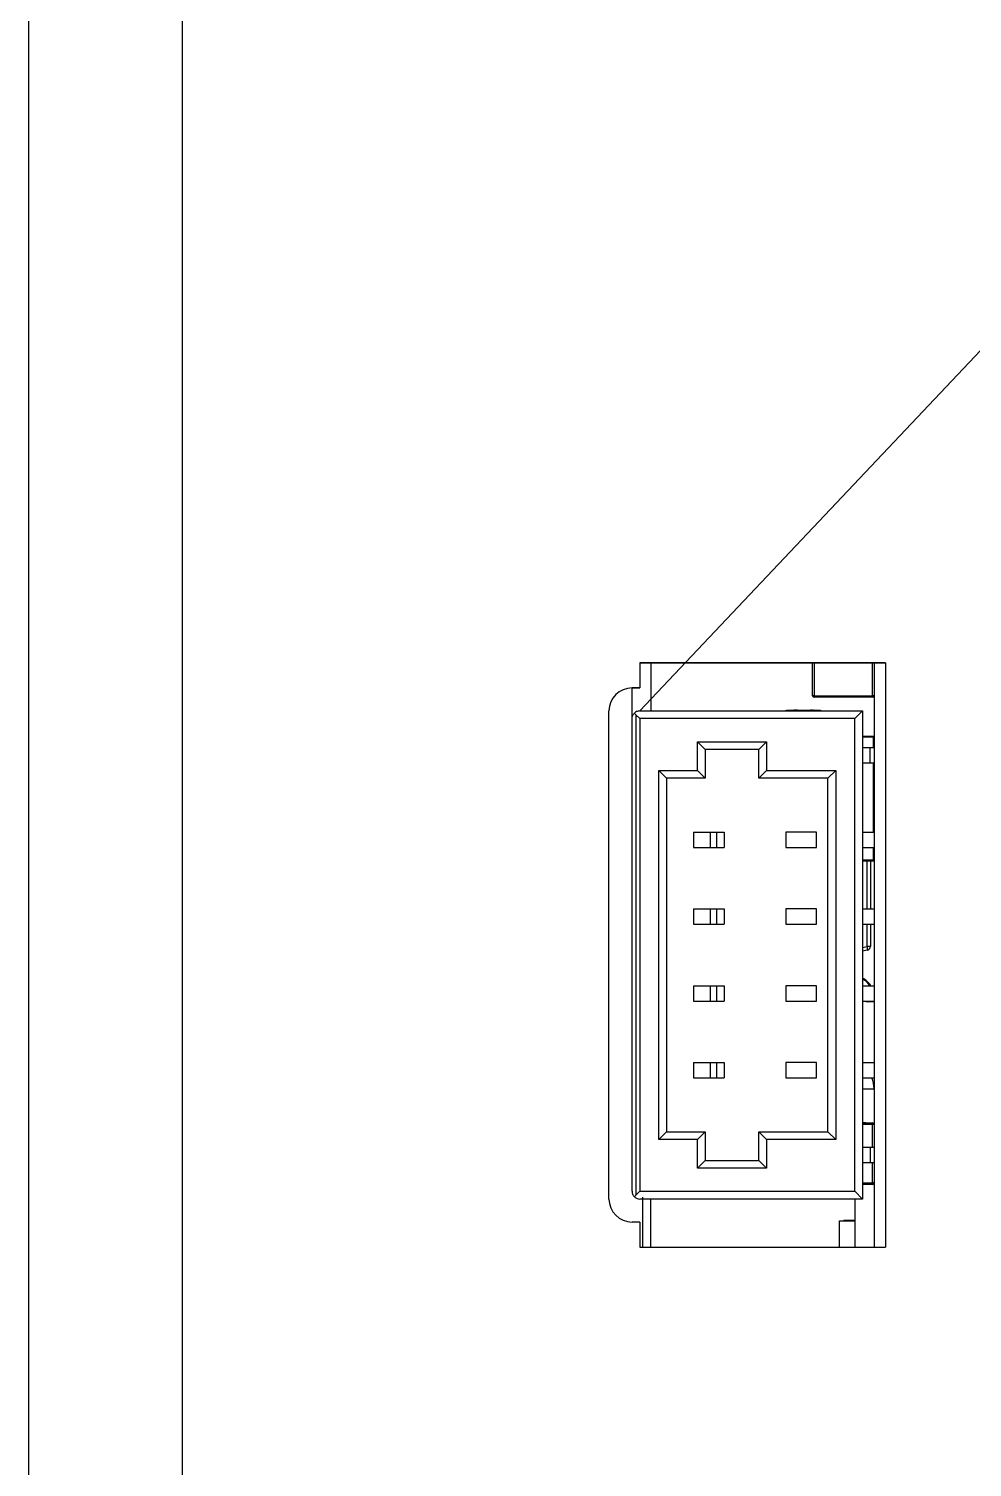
# Model space of a CAD drawing. Header units: millimetres. Extents: x 318 to 879, y 422 to 911.
# Drawn here: x 766.79 to 791.35, y 697.59 to 735.02 of the extents above; entities that cross this region are included whole.
import ezdxf

# ---------------------------------------------------------------- set-up
doc = ezdxf.new("R2010")
doc.units = ezdxf.units.MM

msp = doc.modelspace()

# ---------------------------------------------------------------- linework, layer by layer
at = {"color": 7, "linetype": 'Continuous', "lineweight": 30, "true_color": 0xffffff}
for p, q in [((766.792, 526.447), (766.792, 774.242)), ((770.792, 526.447), (770.792, 774.242)), ((782.692, 718.521), (782.692, 717.871)), ((789.092, 718.521), (782.692, 718.521)), ((789.092, 718.521), (782.692, 718.521)), ((782.692, 718.521), (782.692, 717.871)), ((782.692, 718.521), (789.092, 718.521)), ((782.692, 718.521), (782.692, 718.521)), ((782.992, 717.271), (782.992, 718.521)), ((787.192, 717.667), (787.192, 718.521)), ((788.792, 718.521), (788.792, 703.321)), ((788.792, 718.521), (788.792, 703.321)), ((789.092, 718.521), (789.092, 703.321)), ((789.092, 718.521), (789.092, 703.321)), ((789.092, 718.521), (789.092, 718.521)), ((782.492, 717.871), (782.692, 717.871)), ((782.492, 717.108), (782.492, 717.871)), ((782.492, 717.871), (782.692, 717.871)), ((782.692, 717.871), (782.492, 717.871)), ((782.492, 717.871), (782.492, 717.871)), ((782.692, 717.871), (782.692, 717.871)), ((787.232, 717.667), (787.192, 717.667)), ((787.232, 717.667), (788.752, 717.667)), ((787.232, 717.667), (787.232, 717.627)), ((788.752, 717.627), (787.232, 717.627)), ((788.752, 717.627), (788.752, 717.667)), ((788.792, 717.667), (788.752, 717.667)), ((781.892, 704.571), (781.892, 717.271)), ((781.892, 704.571), (781.892, 717.271)), ((782.692, 717.271), (788.492, 717.271)), ((782.692, 717.271), (782.692, 717.271)), ((786.498, 717.291), (786.498, 717.271)), ((786.573, 717.291), (786.573, 717.271)), ((786.595, 717.291), (786.598, 717.291)), ((786.654, 717.291), (786.654, 717.271)), ((786.711, 717.291), (786.747, 717.291)), ((786.747, 717.291), (786.747, 717.271)), ((786.799, 717.291), (786.854, 717.291)), ((786.799, 717.291), (786.809, 717.291)), ((786.815, 717.291), (786.842, 717.291)), ((786.943, 717.291), (787.013, 717.291)), ((786.966, 717.291), (786.966, 717.271)), ((787.176, 717.291), (787.176, 717.271)), ((787.213, 717.291), (787.227, 717.291)), ((787.213, 717.291), (787.224, 717.291)), ((787.233, 717.291), (787.218, 717.291)), ((787.223, 717.291), (787.23, 717.291)), ((787.269, 717.291), (787.269, 717.271)), ((787.284, 717.291), (787.282, 717.291)), ((787.284, 717.291), (787.307, 717.291)), ((787.4, 717.291), (787.4, 717.271)), ((788.292, 717.071), (788.492, 717.271)), ((788.292, 717.071), (788.492, 717.271)), ((788.492, 717.271), (788.492, 704.571)), ((782.492, 704.771), (782.492, 717.071)), ((782.592, 717.171), (782.592, 704.671)), ((782.592, 717.171), (782.692, 717.071)), ((782.692, 717.071), (782.692, 704.771)), ((782.692, 717.071), (782.692, 704.771)), ((788.292, 717.071), (782.692, 717.071)), ((782.692, 717.071), (782.692, 704.771)), ((788.292, 717.071), (782.692, 717.071)), ((788.292, 704.771), (788.292, 717.071)), ((788.292, 704.771), (788.292, 717.071)), ((784.192, 716.471), (785.992, 716.471)), ((784.192, 715.721), (784.192, 716.471)), ((784.392, 716.271), (784.192, 716.471)), ((785.792, 716.271), (785.992, 716.471)), ((785.992, 716.471), (785.992, 715.721)), ((788.492, 716.615), (788.792, 716.615)), ((788.492, 716.595), (788.772, 716.595)), ((788.772, 716.321), (788.772, 716.595)), ((784.392, 716.271), (784.392, 715.521)), ((785.792, 716.271), (784.392, 716.271)), ((785.792, 716.271), (784.392, 716.271)), ((785.792, 715.521), (785.792, 716.271)), ((785.792, 716.271), (785.792, 716.271)), ((785.792, 715.521), (785.792, 716.271)), ((788.492, 716.321), (788.692, 716.321)), ((788.692, 715.921), (788.692, 716.321)), ((788.692, 716.321), (788.792, 716.321)), ((788.692, 716.321), (788.792, 716.321)), ((783.192, 715.721), (784.192, 715.721)), ((783.192, 706.121), (783.192, 715.721)), ((783.392, 715.521), (783.192, 715.721)), ((784.392, 715.521), (784.192, 715.721)), ((785.992, 715.721), (785.792, 715.521)), ((785.992, 715.721), (787.792, 715.721)), ((787.792, 715.721), (787.592, 715.521)), ((787.792, 715.721), (787.792, 706.121)), ((788.492, 715.921), (788.692, 715.921)), ((788.492, 715.921), (788.692, 715.921)), ((788.692, 715.921), (788.792, 715.921)), ((788.692, 715.921), (788.792, 715.921)), ((788.772, 714.121), (788.772, 715.921)), ((783.392, 715.521), (783.392, 706.321)), ((784.392, 715.521), (783.392, 715.521)), ((784.392, 715.521), (783.392, 715.521)), ((784.392, 715.521), (784.392, 715.521)), ((787.592, 715.521), (785.792, 715.521)), ((785.792, 715.521), (785.792, 715.521)), ((787.592, 715.521), (785.792, 715.521)), ((787.592, 706.321), (787.592, 715.521)), ((787.592, 715.521), (787.592, 715.521)), ((787.592, 706.321), (787.592, 715.521)), ((788.772, 715.294), (788.774, 715.294)), ((788.792, 715.272), (788.772, 715.274)), ((788.792, 715.274), (788.772, 715.274)), ((788.781, 715.104), (788.772, 715.043)), ((788.792, 715.272), (788.781, 715.104)), ((784.092, 714.121), (784.092, 713.721)), ((784.092, 714.121), (784.527, 714.121)), ((784.092, 714.121), (784.092, 713.721)), ((784.092, 714.121), (784.092, 714.121)), ((784.527, 714.121), (784.527, 713.721)), ((784.527, 714.121), (784.694, 714.121)), ((784.694, 714.121), (784.694, 713.721)), ((784.694, 714.121), (784.892, 714.121)), ((784.694, 714.121), (784.892, 714.121)), ((784.892, 714.121), (784.892, 714.121)), ((784.892, 714.121), (784.892, 713.721)), ((787.292, 714.121), (786.492, 714.121)), ((786.492, 714.121), (786.492, 713.721)), ((787.292, 714.121), (786.492, 714.121)), ((787.292, 713.721), (787.292, 714.121)), ((787.292, 713.721), (787.292, 714.121)), ((788.492, 714.121), (788.792, 714.121)), ((788.492, 714.121), (788.792, 714.121)), ((784.092, 713.721), (784.092, 713.721)), ((784.092, 713.721), (784.527, 713.721)), ((784.092, 713.721), (784.527, 713.721)), ((784.527, 713.721), (784.694, 713.721)), ((784.694, 713.721), (784.892, 713.721)), ((784.694, 713.721), (784.892, 713.721)), ((784.892, 713.721), (784.892, 713.721)), ((786.492, 713.721), (787.292, 713.721)), ((788.492, 713.721), (788.792, 713.721)), ((788.492, 713.721), (788.792, 713.721)), ((788.772, 713.395), (788.772, 713.721)), ((788.492, 713.395), (788.772, 713.395)), ((788.492, 713.375), (788.792, 713.375)), ((788.492, 713.375), (788.792, 713.375)), ((788.694, 713.375), (788.694, 712.121)), ((784.092, 712.121), (784.092, 711.721)), ((784.092, 712.121), (784.527, 712.121)), ((784.092, 712.121), (784.092, 711.721)), ((784.092, 712.121), (784.092, 712.121)), ((784.527, 712.121), (784.527, 711.721)), ((784.527, 712.121), (784.694, 712.121)), ((784.694, 712.121), (784.694, 711.721)), ((784.694, 712.121), (784.892, 712.121)), ((784.694, 712.121), (784.892, 712.121)), ((784.892, 712.121), (784.892, 712.121)), ((784.892, 712.121), (784.892, 711.721)), ((787.292, 712.121), (786.492, 712.121)), ((786.492, 712.121), (786.492, 711.721)), ((787.292, 712.121), (786.492, 712.121)), ((787.292, 711.721), (787.292, 712.121)), ((787.292, 711.721), (787.292, 712.121)), ((788.492, 712.121), (788.792, 712.121)), ((788.492, 712.121), (788.792, 712.121)), ((784.092, 711.721), (784.092, 711.721)), ((784.092, 711.721), (784.527, 711.721)), ((784.092, 711.721), (784.527, 711.721)), ((784.527, 711.721), (784.694, 711.721)), ((784.694, 711.721), (784.892, 711.721)), ((784.694, 711.721), (784.892, 711.721)), ((784.892, 711.721), (784.892, 711.721)), ((786.492, 711.721), (787.292, 711.721)), ((788.492, 711.721), (788.792, 711.721)), ((788.492, 711.721), (788.792, 711.721)), ((788.694, 711.721), (788.694, 711.141)), ((788.614, 711.043), (788.492, 711.019)), ((788.694, 711.141), (788.614, 711.141)), ((784.092, 710.121), (784.092, 709.721)), ((784.092, 710.121), (784.527, 710.121)), ((784.092, 710.121), (784.092, 709.721)), ((784.092, 710.121), (784.092, 710.121)), ((784.527, 710.121), (784.527, 709.721)), ((784.527, 710.121), (784.694, 710.121)), ((784.694, 710.121), (784.694, 709.721)), ((784.694, 710.121), (784.892, 710.121)), ((784.694, 710.121), (784.892, 710.121)), ((784.892, 710.121), (784.892, 710.121)), ((784.892, 710.121), (784.892, 709.721)), ((787.292, 710.121), (786.492, 710.121)), ((786.492, 710.121), (786.492, 709.721)), ((787.292, 710.121), (786.492, 710.121)), ((787.292, 709.721), (787.292, 710.121)), ((787.292, 709.721), (787.292, 710.121)), ((788.492, 710.121), (788.792, 710.121)), ((788.492, 710.121), (788.792, 710.121)), ((784.092, 709.721), (784.092, 709.721)), ((784.092, 709.721), (784.527, 709.721)), ((784.092, 709.721), (784.527, 709.721)), ((784.527, 709.721), (784.694, 709.721)), ((784.694, 709.721), (784.892, 709.721)), ((784.694, 709.721), (784.892, 709.721)), ((784.892, 709.721), (784.892, 709.721)), ((786.492, 709.721), (787.292, 709.721)), ((788.492, 709.721), (788.792, 709.721)), ((788.492, 709.721), (788.792, 709.721)), ((788.593, 709.712), (788.592, 709.721)), ((788.613, 709.714), (788.593, 709.712)), ((788.613, 709.714), (788.614, 709.694)), ((788.774, 709.705), (788.614, 709.694)), ((784.092, 708.121), (784.092, 707.721)), ((784.092, 708.121), (784.527, 708.121)), ((784.092, 708.121), (784.092, 707.721)), ((784.092, 708.121), (784.092, 708.121)), ((784.527, 708.121), (784.527, 707.721)), ((784.527, 708.121), (784.694, 708.121)), ((784.694, 708.121), (784.694, 707.721)), ((784.694, 708.121), (784.892, 708.121)), ((784.694, 708.121), (784.892, 708.121)), ((784.892, 708.121), (784.892, 708.121)), ((784.892, 708.121), (784.892, 707.721)), ((787.292, 708.121), (786.492, 708.121)), ((786.492, 708.121), (786.492, 707.721)), ((787.292, 708.121), (786.492, 708.121)), ((787.292, 707.721), (787.292, 708.121)), ((787.292, 707.721), (787.292, 708.121)), ((788.492, 708.121), (788.792, 708.121)), ((788.492, 708.121), (788.792, 708.121)), ((784.092, 707.721), (784.092, 707.721)), ((784.092, 707.721), (784.527, 707.721)), ((784.092, 707.721), (784.527, 707.721)), ((784.527, 707.721), (784.694, 707.721)), ((784.694, 707.721), (784.892, 707.721)), ((784.694, 707.721), (784.892, 707.721)), ((784.892, 707.721), (784.892, 707.721)), ((786.492, 707.721), (787.292, 707.721)), ((788.492, 707.721), (788.792, 707.721)), ((788.492, 707.721), (788.792, 707.721)), ((788.792, 707.461), (788.792, 707.461)), ((788.492, 706.549), (788.752, 706.549)), ((788.492, 706.549), (788.528, 706.549)), ((788.492, 706.549), (788.511, 706.549)), ((788.492, 706.549), (788.57, 706.549)), ((788.492, 706.549), (788.549, 706.549)), ((788.492, 706.549), (788.571, 706.549)), ((788.523, 706.549), (788.492, 706.549)), ((788.515, 706.549), (788.519, 706.549)), ((788.537, 706.549), (788.571, 706.549)), ((788.548, 706.549), (788.551, 706.549)), ((788.57, 706.549), (788.586, 706.549)), ((788.752, 706.549), (788.752, 706.509)), ((783.392, 706.321), (783.192, 706.121)), ((784.192, 706.121), (783.192, 706.121)), ((783.392, 706.321), (784.392, 706.321)), ((783.392, 706.321), (783.392, 706.321)), ((784.392, 706.321), (784.192, 706.121)), ((784.192, 705.371), (784.192, 706.121)), ((784.392, 706.321), (784.392, 705.571)), ((785.792, 705.571), (785.792, 706.321)), ((785.992, 706.121), (785.792, 706.321)), ((785.792, 706.321), (787.592, 706.321)), ((785.792, 706.321), (785.792, 706.321)), ((785.792, 706.321), (785.792, 706.321)), ((785.792, 705.571), (785.792, 706.321)), ((785.992, 706.121), (785.992, 705.371)), ((787.792, 706.121), (785.992, 706.121)), ((787.792, 706.121), (787.592, 706.321)), ((788.492, 705.921), (788.692, 705.921)), ((788.692, 705.921), (788.692, 705.521)), ((788.692, 705.921), (788.792, 705.921)), ((788.692, 705.921), (788.792, 705.921)), ((784.192, 705.371), (784.392, 705.571)), ((785.992, 705.371), (784.192, 705.371)), ((784.392, 705.571), (785.792, 705.571)), ((784.392, 705.571), (784.392, 705.571)), ((785.992, 705.371), (785.792, 705.571)), ((788.492, 705.521), (788.692, 705.521)), ((788.492, 705.521), (788.692, 705.521)), ((788.692, 705.521), (788.792, 705.521)), ((788.692, 705.521), (788.792, 705.521)), ((788.752, 704.949), (788.492, 704.949)), ((788.752, 704.949), (788.492, 704.949)), ((788.752, 704.949), (788.492, 704.949)), ((788.752, 704.949), (788.752, 704.989)), ((788.752, 704.949), (788.752, 704.949)), ((788.752, 704.949), (788.752, 704.949)), ((788.772, 704.955), (788.772, 704.955)), ((788.772, 704.955), (788.772, 704.955)), ((782.592, 704.671), (782.692, 704.771)), ((782.692, 704.771), (788.292, 704.771)), ((782.692, 704.771), (788.292, 704.771)), ((788.492, 704.571), (782.692, 704.571)), ((788.492, 704.571), (782.692, 704.571)), ((782.772, 703.321), (782.772, 704.619)), ((782.972, 704.571), (782.972, 703.321)), ((788.292, 704.771), (788.492, 704.571)), ((788.292, 704.771), (788.492, 704.571)), ((788.292, 704.571), (788.292, 703.321)), ((788.492, 704.571), (788.492, 704.571)), ((782.692, 703.971), (782.492, 703.971)), ((782.692, 703.971), (782.492, 703.971)), ((782.692, 703.971), (782.692, 703.321)), ((782.692, 703.971), (782.692, 703.321)), ((787.892, 703.321), (787.892, 703.999)), ((787.892, 703.999), (788.292, 703.999)), ((788.003, 704.019), (788.003, 703.999)), ((788.03, 704.019), (788.03, 703.999)), ((788.058, 704.019), (788.058, 703.999)), ((788.09, 704.019), (788.09, 703.999)), ((788.167, 704.019), (788.167, 703.999)), ((788.241, 704.019), (788.241, 703.999)), ((788.273, 704.019), (788.273, 703.999)), ((782.692, 703.321), (789.092, 703.321)), ((782.692, 703.321), (789.092, 703.321))]:
    msp.add_line(p, q, dxfattribs=at)
at = {"color": 7, "lineweight": 30, "true_color": 0xffffff}
msp.add_line((782.692, 717.271), (821.073, 757.882), dxfattribs=at)
at = {"color": 7, "linetype": 'Continuous', "lineweight": 25, "true_color": 0xffffff}
for p, q in [((787.232, 718.521), (787.232, 717.667)), ((788.752, 717.667), (788.752, 718.521)), ((788.774, 715.294), (788.772, 715.274)), ((788.781, 715.104), (788.772, 715.105)), ((788.614, 712.121), (788.614, 713.375)), ((788.614, 711.141), (788.614, 711.721)), ((788.492, 711.117), (788.614, 711.141)), ((788.612, 709.721), (788.613, 709.714)), ((788.613, 709.714), (788.723, 709.721)), ((788.773, 709.721), (788.774, 709.705)), ((788.492, 707.438), (788.792, 707.438)), ((788.752, 706.509), (788.492, 706.509)), ((788.752, 705.921), (788.752, 706.509)), ((788.752, 704.989), (788.752, 705.521)), ((788.492, 704.989), (788.752, 704.989))]:
    msp.add_line(p, q, dxfattribs=at)
at = {"color": 7, "linetype": 'Continuous', "lineweight": 30, "true_color": 0xffffff, "flags": 128}
for points in [[(784.527, 714.121), (784.552, 714.121), (784.576, 714.121), (784.599, 714.121), (784.622, 714.121), (784.643, 714.121), (784.662, 714.121), (784.679, 714.121), (784.694, 714.121)], [(784.527, 713.721), (784.552, 713.721), (784.576, 713.721), (784.599, 713.721), (784.622, 713.721), (784.643, 713.721), (784.662, 713.721), (784.679, 713.721), (784.694, 713.721)], [(784.527, 712.121), (784.552, 712.121), (784.576, 712.121), (784.599, 712.121), (784.622, 712.121), (784.643, 712.121), (784.662, 712.121), (784.679, 712.121), (784.694, 712.121)], [(784.527, 711.721), (784.552, 711.721), (784.576, 711.721), (784.599, 711.721), (784.622, 711.721), (784.643, 711.721), (784.662, 711.721), (784.679, 711.721), (784.694, 711.721)], [(784.527, 710.121), (784.552, 710.121), (784.576, 710.121), (784.599, 710.121), (784.622, 710.121), (784.643, 710.121), (784.662, 710.121), (784.679, 710.121), (784.694, 710.121)], [(784.527, 709.721), (784.552, 709.721), (784.576, 709.721), (784.599, 709.721), (784.622, 709.721), (784.643, 709.721), (784.662, 709.721), (784.679, 709.721), (784.694, 709.721)], [(784.527, 708.121), (784.552, 708.121), (784.576, 708.121), (784.599, 708.121), (784.622, 708.121), (784.643, 708.121), (784.662, 708.121), (784.679, 708.121), (784.694, 708.121)], [(784.527, 707.721), (784.552, 707.721), (784.576, 707.721), (784.599, 707.721), (784.622, 707.721), (784.643, 707.721), (784.662, 707.721), (784.679, 707.721), (784.694, 707.721)], [(788.78, 704.96), (788.781, 704.961), (788.775, 704.956), (788.769, 704.953)], [(788.789, 704.972), (788.786, 704.967), (788.781, 704.962)]]:
    msp.add_lwpolyline(points, dxfattribs=at)
at = {"color": 7, "linetype": 'Continuous', "lineweight": 25, "true_color": 0xffffff, "flags": 128}
for points in [[(788.792, 706.509), (788.792, 706.509), (788.789, 706.509), (788.786, 706.509), (788.781, 706.509), (788.775, 706.509), (788.768, 706.509), (788.76, 706.509), (788.752, 706.509)], [(788.792, 704.989), (788.792, 704.989), (788.789, 704.989), (788.786, 704.989), (788.781, 704.989), (788.775, 704.989), (788.768, 704.989), (788.76, 704.989), (788.752, 704.989)]]:
    msp.add_lwpolyline(points, dxfattribs=at)
at = {"color": 7, "linetype": 'Continuous', "lineweight": 30, "true_color": 0xffffff}
for centre, radius, start, end in [((782.492, 717.271), 0.6, 90, 180), ((782.492, 717.271), 0.6, 90, 180), ((782.492, 717.271), 0.6, 90, 180), ((787.232, 717.667), 0.04, 180, 270), ((788.752, 717.667), 0.04, 270, 0), ((788.772, 715.274), 0.02, 0, 86), ((788.483, 711.092), 0.14, 339.4529, 20.5471), ((788.594, 711.141), 0.1, 281.3099, 0), ((788.282, 709.86), 0.5, 31.5567, 65.0894), ((788.613, 709.714), 0.02, 184, 270), ((788.772, 709.725), 0.02, 274, 349.991), ((788.613, 709.714), 0.02, 270, 274), ((788.092, 707.438), 0.7, 0, 23.8659), ((788.752, 706.509), 0.04, 2.8885, 90), ((788.752, 704.989), 0.04, 270, 357.1115), ((782.492, 704.571), 0.6, 180, 270), ((782.492, 704.571), 0.6, 180, 270)]:
    msp.add_arc(centre, radius, start, end, dxfattribs=at)
at = {"color": 7, "linetype": 'Continuous', "lineweight": 25, "true_color": 0xffffff}
msp.add_arc((788.282, 709.86), 0.48, 33.0348, 63.9756, dxfattribs=at)
at = {"color": 7, "linetype": 'Continuous', "lineweight": 30, "true_color": 0xffffff}
for points, knots in [([(787.212, 717.632), (787.212, 717.632), (787.211, 717.633), (787.211, 717.633), (787.21, 717.633)], [0, 0, 0, 0, 0.56, 1, 1, 1, 1]), ([(788.787, 717.647), (788.787, 717.646), (788.786, 717.646), (788.786, 717.645), (788.786, 717.645)], [0, 0, 0, 0, 0.559926, 1, 1, 1, 1]), ([(782.492, 717.071), (782.496, 717.102), (782.501, 717.154), (782.54, 717.199), (782.556, 717.218)], [0, 0, 0, 0, 0.580895, 1, 1, 1, 1]), ([(782.492, 717.071), (782.496, 717.102), (782.501, 717.154), (782.54, 717.199), (782.556, 717.218)], [0, 0, 0, 0, 0.580895, 1, 1, 1, 1]), ([(782.692, 717.271), (782.664, 717.268), (782.612, 717.262), (782.573, 717.231), (782.556, 717.218)], [0, 0, 0, 0, 0.549829, 1, 1, 1, 1]), ([(782.692, 717.271), (782.664, 717.268), (782.612, 717.262), (782.573, 717.231), (782.556, 717.218)], [0, 0, 0, 0, 0.549829, 1, 1, 1, 1]), ([(782.556, 717.218), (782.562, 717.208), (782.573, 717.192), (782.587, 717.177), (782.592, 717.171)], [0, 0, 0, 0, 0.579342, 1, 1, 1, 1]), ([(786.509, 717.291), (786.512, 717.291), (786.519, 717.291), (786.553, 717.291), (786.573, 717.291)], [0, 0, 0, 0, 0.401755, 1, 1, 1, 1]), ([(786.509, 717.291), (786.512, 717.291), (786.519, 717.291), (786.553, 717.291), (786.573, 717.291)], [0, 0, 0, 0, 0.400763, 1, 1, 1, 1]), ([(786.571, 717.291), (786.573, 717.291), (786.576, 717.291), (786.595, 717.291), (786.606, 717.291)], [0, 0, 0, 0, 0.4313352, 1, 1, 1, 1]), ([(786.573, 717.291), (786.587, 717.291), (786.612, 717.291), (786.644, 717.291), (786.658, 717.291)], [0, 0, 0, 0, 0.55532, 1, 1, 1, 1]), ([(786.573, 717.291), (786.587, 717.291), (786.612, 717.291), (786.644, 717.291), (786.658, 717.291)], [0, 0, 0, 0, 0.5553204, 1, 1, 1, 1]), ([(786.598, 717.291), (786.598, 717.291), (786.6, 717.291), (786.609, 717.291), (786.614, 717.291)], [0, 0, 0, 0, 0.564823, 1, 1, 1, 1]), ([(786.613, 717.291), (786.618, 717.291), (786.627, 717.291), (786.689, 717.291), (786.744, 717.291), (786.768, 717.291)], [0, 0, 0, 0, 0.369939, 0.728796, 1, 1, 1, 1]), ([(786.665, 717.291), (786.669, 717.291), (786.678, 717.291), (786.722, 717.291), (786.747, 717.291)], [0, 0, 0, 0, 0.435882, 1, 1, 1, 1]), ([(786.665, 717.291), (786.669, 717.291), (786.678, 717.291), (786.722, 717.291), (786.746, 717.291)], [0, 0, 0, 0, 0.43501, 1, 1, 1, 1]), ([(786.77, 717.291), (786.768, 717.291), (786.761, 717.291), (786.738, 717.291), (786.717, 717.291), (786.704, 717.291)], [0, 0, 0, 0, 0.085578, 0.416626, 1, 1, 1, 1]), ([(786.746, 717.291), (786.783, 717.291), (786.848, 717.291), (786.93, 717.291), (786.966, 717.291)], [0, 0, 0, 0, 0.557202, 1, 1, 1, 1]), ([(786.747, 717.291), (786.783, 717.291), (786.848, 717.291), (786.93, 717.291), (786.966, 717.291)], [0, 0, 0, 0, 0.557202, 1, 1, 1, 1]), ([(786.77, 717.291), (786.771, 717.291), (786.775, 717.291), (786.791, 717.291), (786.799, 717.291)], [0, 0, 0, 0, 0.569438, 1, 1, 1, 1]), ([(786.797, 717.291), (786.803, 717.291), (786.814, 717.291), (786.815, 717.291), (786.815, 717.291)], [0, 0, 0, 0, 0.540106, 1, 1, 1, 1]), ([(786.806, 717.291), (786.806, 717.291), (786.806, 717.291), (786.799, 717.291), (786.797, 717.291)], [0, 0, 0, 0, 0.728106, 1, 1, 1, 1]), ([(786.809, 717.291), (786.821, 717.291), (786.843, 717.291), (786.845, 717.291), (786.846, 717.291)], [0, 0, 0, 0, 0.5381948, 1, 1, 1, 1]), ([(786.854, 717.291), (786.857, 717.291), (786.863, 717.291), (786.903, 717.291), (786.952, 717.291), (786.987, 717.291), (787.005, 717.291)], [0, 0, 0, 0, 0.283534, 0.557975, 0.775205, 1, 1, 1, 1]), ([(786.966, 717.291), (787.01, 717.291), (787.087, 717.291), (787.149, 717.291), (787.176, 717.291)], [0, 0, 0, 0, 0.557939, 1, 1, 1, 1]), ([(786.966, 717.291), (787.01, 717.291), (787.087, 717.291), (787.149, 717.291), (787.176, 717.291)], [0, 0, 0, 0, 0.557939, 1, 1, 1, 1]), ([(787.013, 717.291), (787.015, 717.291), (787.02, 717.291), (787.052, 717.291), (787.093, 717.291), (787.124, 717.291), (787.14, 717.291)], [0, 0, 0, 0, 0.28669, 0.564822, 0.782131, 1, 1, 1, 1]), ([(787.092, 717.291), (787.101, 717.291), (787.118, 717.291), (787.127, 717.291), (787.131, 717.291)], [0, 0, 0, 0, 0.543435, 1, 1, 1, 1]), ([(787.178, 717.291), (787.17, 717.291), (787.154, 717.291), (787.138, 717.291), (787.135, 717.291), (787.134, 717.291)], [0, 0, 0, 0, 0.317054, 0.654687, 1, 1, 1, 1]), ([(787.176, 717.291), (787.2, 717.291), (787.242, 717.291), (787.261, 717.291), (787.269, 717.291)], [0, 0, 0, 0, 0.560871, 1, 1, 1, 1]), ([(787.176, 717.291), (787.2, 717.291), (787.242, 717.291), (787.261, 717.291), (787.269, 717.291)], [0, 0, 0, 0, 0.5608705, 1, 1, 1, 1]), ([(787.211, 717.291), (787.212, 717.291), (787.215, 717.291), (787.219, 717.291), (787.223, 717.291)], [0, 0, 0, 0, 0.236566, 1, 1, 1, 1]), ([(787.269, 717.291), (787.29, 717.291), (787.33, 717.291), (787.371, 717.291), (787.396, 717.291), (787.399, 717.291), (787.4, 717.291)], [0, 0, 0, 0, 0.277909, 0.553175, 0.772919, 1, 1, 1, 1]), ([(787.269, 717.291), (787.289, 717.291), (787.33, 717.291), (787.371, 717.291), (787.396, 717.291), (787.399, 717.291), (787.4, 717.291)], [0, 0, 0, 0, 0.277909, 0.553175, 0.772919, 1, 1, 1, 1]), ([(788.492, 706.549), (788.495, 706.549), (788.504, 706.549), (788.514, 706.549), (788.517, 706.549), (788.518, 706.549)], [0, 0, 0, 0, 0.189699, 0.587354, 1, 1, 1, 1]), ([(788.492, 706.549), (788.492, 706.549), (788.494, 706.549), (788.499, 706.549), (788.504, 706.549), (788.507, 706.549)], [0, 0, 0, 0, 0.027432, 0.400902, 1, 1, 1, 1]), ([(788.508, 706.549), (788.504, 706.549), (788.499, 706.549), (788.494, 706.549), (788.492, 706.549)], [0, 0, 0, 0, 0.731363, 1, 1, 1, 1]), ([(788.494, 706.549), (788.494, 706.549), (788.494, 706.549), (788.496, 706.549), (788.501, 706.549), (788.507, 706.549), (788.512, 706.549), (788.515, 706.549)], [0, 0, 0, 0, 0.190633, 0.356708, 0.518791, 0.733962, 1, 1, 1, 1]), ([(788.494, 706.549), (788.494, 706.549), (788.495, 706.549), (788.498, 706.549), (788.5, 706.549)], [0, 0, 0, 0, 0.567156, 1, 1, 1, 1]), ([(788.507, 706.549), (788.51, 706.549), (788.515, 706.549), (788.519, 706.549), (788.521, 706.549)], [0, 0, 0, 0, 0.573775, 1, 1, 1, 1]), ([(788.544, 706.549), (788.541, 706.549), (788.536, 706.549), (788.524, 706.549), (788.515, 706.549), (788.508, 706.549)], [0, 0, 0, 0, 0.25995, 0.527871, 1, 1, 1, 1]), ([(788.576, 706.549), (788.576, 706.549), (788.575, 706.549), (788.567, 706.549), (788.556, 706.549), (788.542, 706.549), (788.529, 706.549), (788.518, 706.549), (788.51, 706.549), (788.509, 706.549), (788.509, 706.549)], [0, 0, 0, 0, 0.1289235, 0.2521921, 0.3747028, 0.5, 0.6289235, 0.7521921, 0.8747028, 1, 1, 1, 1]), ([(788.517, 706.549), (788.518, 706.549), (788.519, 706.549), (788.526, 706.549), (788.535, 706.549), (788.541, 706.549), (788.544, 706.549)], [0, 0, 0, 0, 0.283042, 0.558142, 0.775723, 1, 1, 1, 1]), ([(788.519, 706.549), (788.519, 706.549), (788.52, 706.549), (788.524, 706.549), (788.53, 706.549), (788.538, 706.549), (788.544, 706.549), (788.547, 706.549)], [0, 0, 0, 0, 0.2230868, 0.4138423, 0.5841929, 0.7808196, 1, 1, 1, 1]), ([(788.521, 706.549), (788.522, 706.549), (788.524, 706.549), (788.528, 706.549), (788.531, 706.549), (788.532, 706.549)], [0, 0, 0, 0, 0.204051, 0.464555, 1, 1, 1, 1]), ([(788.528, 706.549), (788.538, 706.549), (788.557, 706.549), (788.566, 706.549), (788.569, 706.549)], [0, 0, 0, 0, 0.560871, 1, 1, 1, 1]), ([(788.532, 706.549), (788.534, 706.549), (788.536, 706.549), (788.539, 706.549), (788.54, 706.549)], [0, 0, 0, 0, 0.667818, 1, 1, 1, 1]), ([(788.553, 706.549), (788.55, 706.549), (788.545, 706.549), (788.538, 706.549), (788.535, 706.549)], [0, 0, 0, 0, 0.542182, 1, 1, 1, 1]), ([(788.54, 706.549), (788.541, 706.549), (788.542, 706.549), (788.545, 706.549), (788.547, 706.549), (788.548, 706.549)], [0, 0, 0, 0, 0.288352, 0.560641, 1, 1, 1, 1]), ([(788.544, 706.549), (788.548, 706.549), (788.555, 706.549), (788.564, 706.549), (788.569, 706.549), (788.57, 706.549), (788.571, 706.549)], [0, 0, 0, 0, 0.281447, 0.55884, 0.777519, 1, 1, 1, 1]), ([(788.557, 706.549), (788.556, 706.549), (788.555, 706.549), (788.547, 706.549), (788.544, 706.549)], [0, 0, 0, 0, 0.591294, 1, 1, 1, 1]), ([(788.547, 706.549), (788.551, 706.549), (788.558, 706.549), (788.564, 706.549), (788.566, 706.549)], [0, 0, 0, 0, 0.577345, 1, 1, 1, 1]), ([(788.549, 706.549), (788.551, 706.549), (788.553, 706.549), (788.555, 706.549), (788.556, 706.549)], [0, 0, 0, 0, 0.6384247, 1, 1, 1, 1]), ([(788.56, 706.549), (788.56, 706.549), (788.559, 706.549), (788.555, 706.549), (788.553, 706.549)], [0, 0, 0, 0, 0.563392, 1, 1, 1, 1]), ([(788.566, 706.549), (788.568, 706.549), (788.572, 706.549), (788.572, 706.549), (788.573, 706.549)], [0, 0, 0, 0, 0.527593, 1, 1, 1, 1]), ([(788.567, 706.549), (788.569, 706.549), (788.572, 706.549), (788.572, 706.549), (788.573, 706.549)], [0, 0, 0, 0, 0.535911, 1, 1, 1, 1]), ([(788.569, 706.549), (788.578, 706.549), (788.597, 706.549), (788.615, 706.549), (788.626, 706.549), (788.628, 706.549), (788.628, 706.549)], [0, 0, 0, 0, 0.277909, 0.553175, 0.772919, 1, 1, 1, 1]), ([(788.586, 706.549), (788.588, 706.549), (788.592, 706.549), (788.596, 706.549), (788.598, 706.549), (788.598, 706.549), (788.599, 706.549)], [0, 0, 0, 0, 0.321194, 0.592797, 0.792541, 1, 1, 1, 1]), ([(788.61, 706.549), (788.611, 706.549), (788.612, 706.549), (788.612, 706.549), (788.612, 706.549)], [0, 0, 0, 0, 0.522339, 1, 1, 1, 1]), ([(788.772, 706.544), (788.773, 706.544), (788.773, 706.543), (788.774, 706.543), (788.774, 706.543)], [0, 0, 0, 0, 0.56, 1, 1, 1, 1]), ([(788.772, 704.955), (788.769, 704.953), (788.762, 704.95), (788.755, 704.949), (788.752, 704.949)], [0, 0, 0, 0, 0.559694, 1, 1, 1, 1]), ([(788.772, 704.955), (788.769, 704.953), (788.762, 704.95), (788.755, 704.949), (788.752, 704.949)], [0, 0, 0, 0, 0.559404, 1, 1, 1, 1]), ([(788.786, 704.967), (788.784, 704.964), (788.78, 704.959), (788.775, 704.956), (788.772, 704.955)], [0, 0, 0, 0, 0.559891, 1, 1, 1, 1]), ([(788.786, 704.967), (788.784, 704.964), (788.78, 704.959), (788.775, 704.956), (788.772, 704.955)], [0, 0, 0, 0, 0.559891, 1, 1, 1, 1]), ([(788.787, 704.969), (788.787, 704.969), (788.786, 704.968), (788.786, 704.967), (788.786, 704.967)], [0, 0, 0, 0, 0.56, 1, 1, 1, 1]), ([(788.787, 704.969), (788.787, 704.969), (788.786, 704.968), (788.786, 704.967), (788.786, 704.967)], [0, 0, 0, 0, 0.559926, 1, 1, 1, 1]), ([(788.792, 704.989), (788.792, 704.985), (788.792, 704.978), (788.788, 704.972), (788.787, 704.969)], [0, 0, 0, 0, 0.560034, 1, 1, 1, 1]), ([(788.792, 704.989), (788.792, 704.985), (788.792, 704.978), (788.788, 704.972), (788.787, 704.969)], [0, 0, 0, 0, 0.560034, 1, 1, 1, 1]), ([(782.492, 704.771), (782.496, 704.741), (782.501, 704.688), (782.54, 704.644), (782.556, 704.625)], [0, 0, 0, 0, 0.580895, 1, 1, 1, 1]), ([(782.492, 704.771), (782.496, 704.741), (782.501, 704.688), (782.54, 704.644), (782.556, 704.625)], [0, 0, 0, 0, 0.5808953, 1, 1, 1, 1]), ([(782.592, 704.671), (782.585, 704.663), (782.572, 704.649), (782.561, 704.632), (782.556, 704.625)], [0, 0, 0, 0, 0.540678, 1, 1, 1, 1]), ([(782.556, 704.625), (782.579, 704.608), (782.618, 704.578), (782.67, 704.573), (782.692, 704.571)], [0, 0, 0, 0, 0.569262, 1, 1, 1, 1]), ([(782.556, 704.625), (782.579, 704.608), (782.618, 704.578), (782.67, 704.573), (782.692, 704.571)], [0, 0, 0, 0, 0.569262, 1, 1, 1, 1]), ([(788.003, 704.019), (788.005, 704.019), (788.008, 704.019), (788.023, 704.019), (788.03, 704.019)], [0, 0, 0, 0, 0.56138, 1, 1, 1, 1]), ([(788.03, 704.019), (788.035, 704.019), (788.043, 704.019), (788.054, 704.019), (788.059, 704.019)], [0, 0, 0, 0, 0.55532, 1, 1, 1, 1]), ([(788.058, 704.019), (788.06, 704.019), (788.063, 704.019), (788.082, 704.019), (788.09, 704.019)], [0, 0, 0, 0, 0.556227, 1, 1, 1, 1]), ([(788.09, 704.019), (788.103, 704.019), (788.126, 704.019), (788.155, 704.019), (788.167, 704.019)], [0, 0, 0, 0, 0.557202, 1, 1, 1, 1]), ([(788.167, 704.019), (788.182, 704.019), (788.21, 704.019), (788.231, 704.019), (788.241, 704.019)], [0, 0, 0, 0, 0.557939, 1, 1, 1, 1]), ([(788.241, 704.019), (788.249, 704.019), (788.264, 704.019), (788.27, 704.019), (788.273, 704.019)], [0, 0, 0, 0, 0.560871, 1, 1, 1, 1]), ([(788.273, 704.019), (788.281, 704.019), (788.29, 704.019), (788.295, 704.019), (788.296, 704.019)], [0, 0, 0, 0, 0.8740095, 1, 1, 1, 1])]:
    msp.add_open_spline(points, degree=3, knots=knots, dxfattribs=at)

doc.saveas('drawing.dxf')
